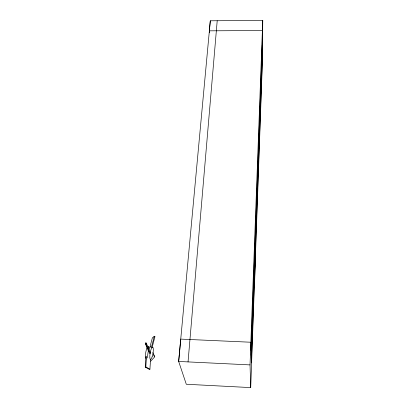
<?xml version="1.0" encoding="UTF-8"?>
<svg xmlns="http://www.w3.org/2000/svg" width="408" height="408" viewBox="0 0 408 408"><rect width="100%" height="100%" fill="white"/><g stroke="black" fill="none" stroke-linecap="round" stroke-linejoin="round"><path stroke-width="0.61" d="M262.757 20.4L262.319 63.852L250.716 387.6L186.298 384.254L178.668 361.452L210.299 20.793L262.757 20.4L250.033 364.9L250.716 387.6M251.185 355.307L262.16 53.739M251.063 350.227L262.242 45.058M145.957 356.612L145.243 367.103L149.359 369.403L149.93 369.199L150.547 359.356M149.93 369.199L145.814 366.894L146.518 356.403M188.042 361.906L217.209 20.742M209.523 32.773L209.355 30.83L210.299 20.793M152.077 347.631L154.999 336.478L154.321 336.238L152.363 337.875L149.925 347.106M151.394 347.392L154.321 336.238M150.654 361.218L154.79 356.781L152.878 352.594M149.858 353.695L147.839 348.106L148.527 347.759L145.977 342.842L145.289 343.184L147.339 348.82M145.243 367.103L145.814 366.894M209.355 30.83L262.38 30.518L262.033 66.989L251.369 362.967L250.874 342.236L180.754 339.109L178.668 361.452L250.033 364.9M145.289 343.184L147.839 348.106M147.619 349.36L149.017 352.068M153.551 354.761L154.27 356.332M145.977 342.842L146.793 345.097M148.527 347.759L150.537 353.353M254.612 280.337L254.628 281.923L255.597 252.858M148.884 349.253A6.242 1.454 -79.9 0 1 150.965 347.132M147.778 357.898A6.242 1.454 -79.9 0 1 148.461 350.676M148.038 346.423A6.237 1.474 -79.9 0 1 148.752 346.764M145.763 358.27A6.237 1.474 -79.9 0 1 145.605 353.496A6.237 1.474 -79.9 0 1 147.115 347.713M152.133 356.852A6.253 1.438 -80 0 0 152.74 347.096A6.253 1.438 -80 0 0 149.812 355.72A6.253 1.438 -80 0 0 152.133 356.852"/></g></svg>
